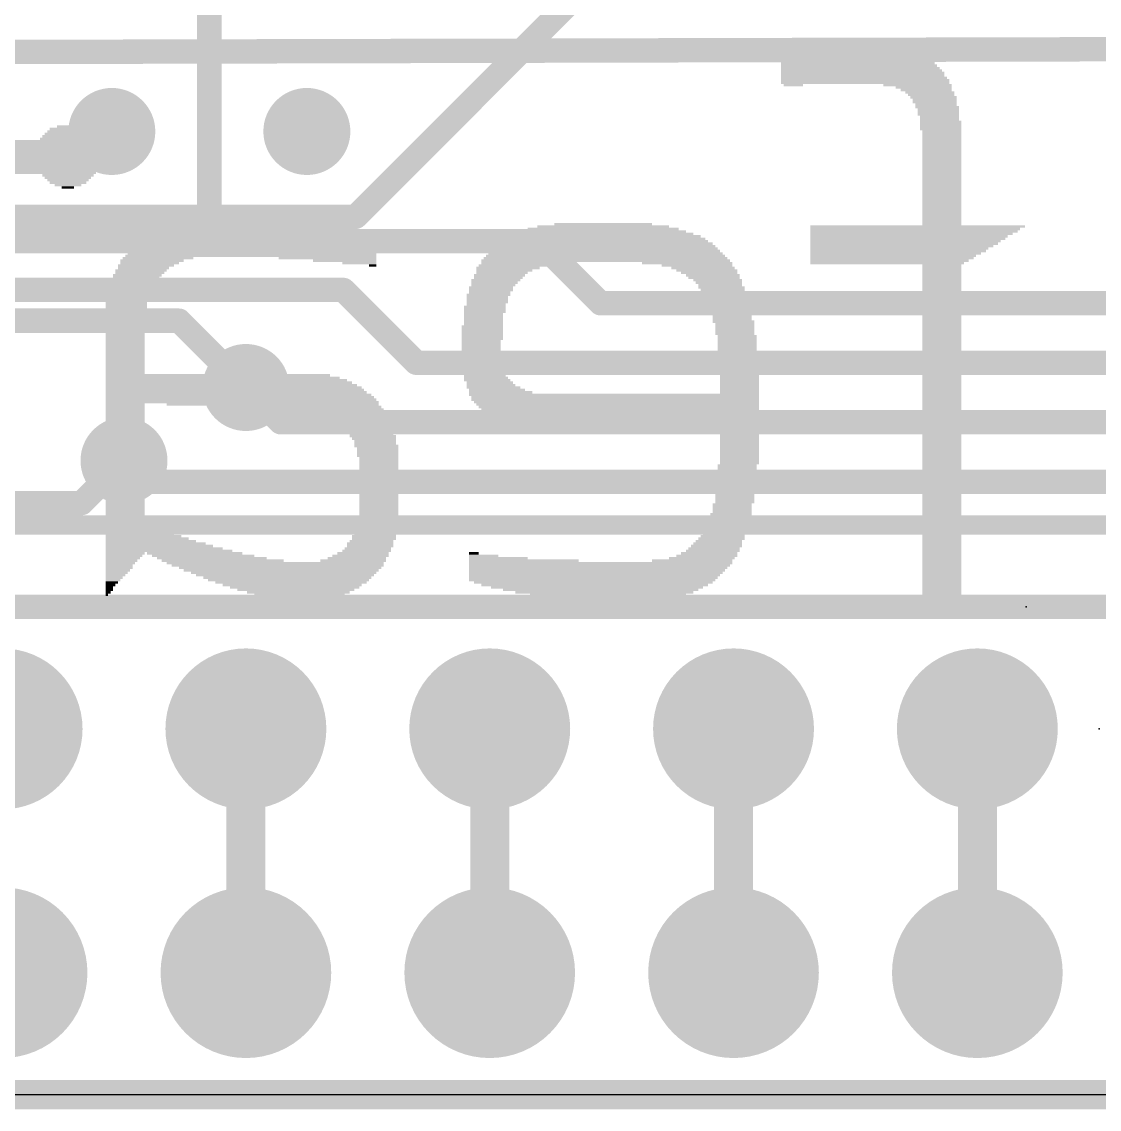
# Model space of a CAD drawing. Extents: x -0.2 to 51, y -0.2 to 23.
# Drawn here: x 14.17 to 25.4, y -0.15 to 11.18 of the extents above; entities that cross this region are included whole.
import ezdxf

# ---------------------------------------------------------------- set-up
doc = ezdxf.new("R2010")
doc.units = 0
for name, color, linetype in [('1', 12, 'CONTINUOUS'), ('16', 132, 'CONTINUOUS'), ('17', 110, 'CONTINUOUS'), ('18', 110, 'CONTINUOUS'), ('20', 53, 'CONTINUOUS'), ('21', 40, 'CONTINUOUS'), ('22', 6, 'CONTINUOUS'), ('23', 53, 'CONTINUOUS'), ('24', 53, 'CONTINUOUS')]:
    doc.layers.add(name, color=color, linetype=linetype)

# ---------------------------------------------------------------- blocks, each defined once
blk = doc.blocks.new('ROUNDP')
at = {"const_width": 0.5}
blk.add_lwpolyline([(0, -0.25, 1), (0, 0.25, 1), (0, -0.25)], format="xyb", dxfattribs=at)
blk = doc.blocks.new('RECT')
blk.add_solid([(-0.5, -0.5), (0.5, -0.5), (-0.5, 0.5), (0.5, 0.5)])
blk = doc.blocks.new('ROUNDV')
at = {"const_width": 0.5}
blk.add_lwpolyline([(0, -0.25, 1), (0, 0.25, 1), (0, -0.25)], format="xyb", dxfattribs=at)

msp = doc.modelspace()

# ---------------------------------------------------------------- linework, layer by layer
at = {"layer": '1'}
for points, const_width in [([(17.653, 9.144), (25.527, 17.018)], 0.254), ([(16.129, 14.351), (16.129, 9.144)], 0.254), ([(8.255, 9.144), (16.129, 9.144)], 0.254), ([(16.129, 9.144), (17.653, 9.144)], 0.254), ([(11.049, 8.062), (15.814, 8.062)], 0.254), ([(15.814, 8.062), (16.51, 7.366)], 0.254), ([(14.798, 6.162), (15.24, 6.604)], 0.254), ([(11.049, 6.162), (14.798, 6.162)], 0.254), ([(6.604, 5.08), (32.258, 5.08)], 0.254), ([(16.51, 1.27), (16.51, 3.81)], 0.4064), ([(19.05, 1.27), (19.05, 3.81)], 0.4064), ([(21.59, 1.27), (21.59, 3.81)], 0.4064), ([(24.13, 1.27), (24.13, 3.81)], 0.4064), ([(0, 0), (50.8, 0)], 0.3048)]:
    msp.add_lwpolyline(points, dxfattribs=dict(at, const_width=const_width))
for points, const_width in [([(16.129, 9.2075, 1), (16.129, 9.0805)], 0.127), ([(16.0655, 9.144, 1), (16.1925, 9.144)], 0.127), ([(16.129, 9.0805, 1), (16.129, 9.2075)], 0.127), ([(17.6081, 9.1889, 1), (17.6979, 9.0991)], 0.127), ([(17.653, 9.0805, 1), (17.653, 9.2075)], 0.127), ([(15.8589, 8.1069, 1), (15.7691, 8.0171)], 0.127), ([(15.814, 7.9985, 1), (15.814, 8.1255)], 0.127), ([(16.4651, 7.3211, 1), (16.5549, 7.4109)], 0.127), ([(15.2849, 6.5591, 1), (15.1951, 6.6489)], 0.127), ([(14.7531, 6.2069, 1), (14.8429, 6.1171)], 0.127), ([(14.798, 6.0985, 1), (14.798, 6.2255)], 0.127), ([(16.6116, 3.81, 1), (16.4084, 3.81)], 0.2032), ([(19.1516, 3.81, 1), (18.9484, 3.81)], 0.2032), ([(21.6916, 3.81, 1), (21.4884, 3.81)], 0.2032), ([(24.2316, 3.81, 1), (24.0284, 3.81)], 0.2032), ([(16.4084, 1.27, 1), (16.6116, 1.27)], 0.2032), ([(18.9484, 1.27, 1), (19.1516, 1.27)], 0.2032), ([(21.4884, 1.27, 1), (21.6916, 1.27)], 0.2032), ([(24.0284, 1.27, 1), (24.2316, 1.27)], 0.2032)]:
    msp.add_lwpolyline(points, format="xyb", dxfattribs=dict(at, const_width=const_width))
at = {"layer": '16'}
for points, const_width in [([(9.977, 10.851), (38.481, 10.922)], 0.254), ([(10.795, 8.89), (19.558, 8.89)], 0.254), ([(19.558, 8.89), (20.204, 8.244)], 0.254), ([(17.526, 8.382), (12.319, 8.382)], 0.254), ([(18.284, 7.624), (17.526, 8.382)], 0.254), ([(20.204, 8.244), (41.404, 8.244)], 0.254), ([(18.284, 7.624), (41.404, 7.624)], 0.254), ([(16.51, 7.366), (16.872, 7.004)], 0.254), ([(16.872, 7.004), (41.404, 7.004)], 0.254), ([(15.24, 6.604), (15.46, 6.384)], 0.254), ([(15.46, 6.384), (41.404, 6.384)], 0.254), ([(0, 0), (50.8, 0)], 0.3048)]:
    msp.add_lwpolyline(points, dxfattribs=dict(at, const_width=const_width))
at = {"layer": '16', "const_width": 0.127}
for points in [[(19.6029, 8.9349, 1), (19.5131, 8.8451)], [(19.558, 8.8265, 1), (19.558, 8.9535)], [(17.5709, 8.4269, 1), (17.4811, 8.3371)], [(17.526, 8.3185, 1), (17.526, 8.4455)], [(20.204, 8.3075, 1), (20.204, 8.1805)], [(20.1591, 8.1991, 1), (20.2489, 8.2889)], [(18.284, 7.6875, 1), (18.284, 7.5605)], [(18.2391, 7.5791, 1), (18.3289, 7.6689)], [(16.5549, 7.4109, 1), (16.4651, 7.3211)], [(16.872, 7.0675, 1), (16.872, 6.9405)], [(16.8271, 6.9591, 1), (16.9169, 7.0489)], [(15.2849, 6.6489, 1), (15.1951, 6.5591)], [(15.46, 6.4475, 1), (15.46, 6.3205)], [(15.4151, 6.3391, 1), (15.5049, 6.4289)]]:
    msp.add_lwpolyline(points, format="xyb", dxfattribs=at)
at = {"layer": '20'}
msp.add_line((2.54, 0), (48.26, 0), dxfattribs=at)
msp.add_line((2.54, 0), (48.26, 0), dxfattribs=at)
at = {"layer": '21', "const_width": 0.2032}
msp.add_lwpolyline([(43.434, 5.934), (13.434, 5.934)], dxfattribs=at)
at = {"layer": '23'}
msp.add_point((25.4, 3.81), dxfattribs=at)
at = {"layer": '24'}
msp.add_point((24.638, 5.08), dxfattribs=at)

# ---------------------------------------------------------------- block references
at = {"layer": '17', "xscale": 1.6764, "yscale": 1.6764, "rotation": 270}
for p in [(13.97, 3.81), (13.97, 3.81), (16.51, 3.81), (16.51, 3.81), (19.05, 3.81), (19.05, 3.81), (21.59, 3.81), (21.59, 3.81), (24.13, 3.81), (24.13, 3.81)]:
    msp.add_blockref('ROUNDP', p, dxfattribs=at)
at = {"layer": '17', "xscale": 1.778, "yscale": 1.778}
for p in [(13.97, 1.27), (13.97, 1.27), (16.51, 1.27), (16.51, 1.27), (19.05, 1.27), (19.05, 1.27), (21.59, 1.27), (21.59, 1.27), (24.13, 1.27), (24.13, 1.27)]:
    msp.add_blockref('ROUNDP', p, dxfattribs=at)
at = {"layer": '18', "xscale": 0.9064, "yscale": 0.9064}
for p in [(15.113, 10.033), (15.113, 10.033), (17.145, 10.033), (17.145, 10.033), (16.51, 7.366), (16.51, 7.366), (15.24, 6.604), (15.24, 6.604)]:
    msp.add_blockref('ROUNDV', p, dxfattribs=at)
at = {"layer": '22', "yscale": 0.0254, "rotation": 180}
for p, xscale in [((22.987, 10.8712), 0.9906), ((23.0378, 10.8966), 0.7366), ((23.114, 10.922), 0.2794), ((22.8727, 10.7696), 1.5748), ((22.8854, 10.795), 1.4986), ((22.9108, 10.8204), 1.3462), ((22.9489, 10.8458), 1.1684), ((22.8854, 10.7442), 1.6002), ((22.8981, 10.7188), 1.6256), ((22.9108, 10.6934), 1.651), ((22.9235, 10.668), 1.6764), ((22.9362, 10.6426), 1.7018), ((22.9362, 10.6172), 1.7018), ((22.9489, 10.5918), 1.7272), ((22.9616, 10.5664), 1.7526), ((22.9616, 10.541), 1.7526), ((22.2123, 10.5156), 0.2032), ((23.5077, 10.5156), 0.7112), ((23.5712, 10.4902), 0.5842), ((23.5966, 10.4648), 0.5334), ((23.6347, 10.4394), 0.508), ((23.6474, 10.414), 0.4826), ((23.6728, 10.3886), 0.4826), ((23.6855, 10.3632), 0.4572), ((23.6855, 10.3378), 0.4572), ((23.6982, 10.3124), 0.4318), ((23.7109, 10.287), 0.4572), ((23.7236, 10.2616), 0.4318), ((23.7236, 10.2362), 0.4318), ((23.7236, 10.2108), 0.4318), ((23.7363, 10.1854), 0.4064), ((14.6558, 10.0838), 0.2286), ((23.7363, 10.16), 0.4064), ((23.749, 10.1346), 0.4318), ((23.749, 10.1092), 0.4318), ((23.749, 10.0838), 0.4318), ((14.6431, 9.9568), 0.5588), ((14.6558, 9.9822), 0.5334), ((14.6558, 10.0076), 0.4826), ((14.6558, 10.033), 0.4318), ((14.6431, 10.0584), 0.3556), ((23.749, 10.0584), 0.4318), ((23.7617, 10.033), 0.4064), ((23.7617, 10.0076), 0.4064), ((23.7617, 9.9822), 0.4064), ((23.7617, 9.9568), 0.4064), ((12.8397, 9.9314), 4.2164), ((12.9032, 9.906), 4.0894), ((12.9794, 9.8806), 3.9878), ((13.0556, 9.8552), 3.8354), ((23.7617, 9.9314), 0.4064), ((23.7617, 9.906), 0.4064), ((23.7617, 9.8806), 0.4064), ((23.7617, 9.8552), 0.4064), ((13.0556, 9.8298), 3.8354), ((13.0556, 9.8044), 3.8354), ((13.2842, 9.779), 3.3782), ((13.3731, 9.7536), 3.2004), ((23.7617, 9.8298), 0.4064), ((23.7617, 9.8044), 0.4064), ((23.7617, 9.779), 0.4064), ((23.7617, 9.7536), 0.4064), ((13.4747, 9.7282), 2.9972), ((13.5763, 9.7028), 2.794), ((13.6906, 9.6774), 2.5654), ((13.8176, 9.652), 2.2606), ((13.9954, 9.6266), 1.905), ((23.7617, 9.7282), 0.4064), ((23.7617, 9.7028), 0.4064), ((23.7617, 9.6774), 0.4064), ((23.7617, 9.652), 0.4064), ((23.7617, 9.6266), 0.4064), ((14.2113, 9.6012), 1.4732), ((14.6558, 9.5758), 0.5334), ((14.6558, 9.5504), 0.4826), ((14.6558, 9.525), 0.4318), ((23.7617, 9.6012), 0.4064), ((23.7617, 9.5758), 0.4064), ((23.7617, 9.5504), 0.4064), ((23.7617, 9.525), 0.4064), ((14.6558, 9.4996), 0.381), ((14.6558, 9.4742), 0.2794), ((14.6558, 9.4488), 0.127), ((23.7617, 9.4996), 0.4064), ((23.7617, 9.4742), 0.4064), ((23.7617, 9.4488), 0.4064), ((23.7617, 9.4234), 0.4064), ((23.7617, 9.398), 0.4064), ((23.7617, 9.3726), 0.4064), ((23.7617, 9.3472), 0.4064), ((23.7617, 9.3218), 0.4064), ((23.7617, 9.2964), 0.4064), ((23.7617, 9.271), 0.4064), ((23.7617, 9.2456), 0.4064), ((23.7617, 9.2202), 0.4064), ((23.7617, 9.1948), 0.4064), ((23.7617, 9.1694), 0.4064), ((16.4338, 9.0678), 1.4478), ((16.3703, 9.0932), 1.1176), ((16.2814, 9.1186), 0.6858), ((20.2311, 9.0678), 1.016), ((23.7617, 9.144), 0.4064), ((23.7617, 9.1186), 0.4064), ((23.7617, 9.0932), 0.4064), ((23.7617, 9.0678), 0.4064), ((16.6497, 8.9408), 2.3876), ((16.6116, 8.9662), 2.2606), ((16.5862, 8.9916), 2.1082), ((16.5354, 9.017), 1.905), ((16.4846, 9.0424), 1.7018), ((20.2438, 8.9408), 2.0066), ((20.2438, 8.9662), 1.8542), ((20.2311, 8.9916), 1.7272), ((20.2311, 9.017), 1.5748), ((20.2311, 9.0424), 1.3716), ((23.5077, 9.0424), 2.2352), ((23.4823, 9.017), 2.1844), ((23.4696, 8.9916), 2.159), ((23.4442, 8.9662), 2.1082), ((23.4188, 8.9408), 2.0574), ((16.5989, 8.8392), 2.54), ((16.6116, 8.8646), 2.5146), ((16.6243, 8.89), 2.4892), ((16.6497, 8.9154), 2.4384), ((20.2565, 8.8392), 2.286), ((20.2565, 8.8646), 2.2352), ((20.2438, 8.89), 2.159), ((20.2565, 8.9154), 2.0828), ((23.4061, 8.9154), 2.032), ((23.3807, 8.89), 1.9812), ((23.368, 8.8646), 1.9558), ((23.3426, 8.8392), 1.905), ((15.5956, 8.7122), 0.7366), ((16.5608, 8.7376), 2.6162), ((16.5735, 8.7884), 2.5908), ((16.5735, 8.763), 2.5908), ((16.5862, 8.8138), 2.5654), ((17.3609, 8.7122), 1.016), ((20.2565, 8.7122), 2.54), ((20.2565, 8.7376), 2.4892), ((20.2438, 8.7884), 2.413), ((20.2565, 8.763), 2.4384), ((20.2438, 8.8138), 2.3622), ((23.3172, 8.8138), 1.8542), ((23.3045, 8.7884), 1.8288), ((23.2791, 8.763), 1.778), ((23.2537, 8.7376), 1.7272), ((23.241, 8.7122), 1.7018), ((15.4686, 8.636), 0.5842), ((15.4432, 8.6106), 0.5334), ((15.5321, 8.6868), 0.6604), ((15.5067, 8.6614), 0.6096), ((17.5387, 8.6868), 0.6604), ((17.6911, 8.6614), 0.3556), ((17.8308, 8.636), 0.0762), ((19.2405, 8.6106), 0.6604), ((19.2913, 8.636), 0.7112), ((20.2565, 8.6868), 2.5908), ((19.4056, 8.6614), 0.889), ((21.1074, 8.6614), 0.9398), ((21.209, 8.636), 0.7366), ((21.2725, 8.6106), 0.6604), ((23.2156, 8.6868), 1.651), ((23.1902, 8.6614), 1.6002), ((23.7617, 8.636), 0.4064), ((23.7617, 8.6106), 0.4064), ((15.3797, 8.5344), 0.508), ((15.367, 8.509), 0.4826), ((15.3543, 8.4836), 0.4572), ((15.4178, 8.5852), 0.5334), ((15.4051, 8.5598), 0.508), ((19.1135, 8.4836), 0.508), ((19.1516, 8.5344), 0.5334), ((19.1389, 8.509), 0.508), ((19.2024, 8.5852), 0.5842), ((19.177, 8.5598), 0.5334), ((21.3106, 8.5852), 0.635), ((21.336, 8.5598), 0.5842), ((21.3741, 8.5344), 0.5588), ((21.3868, 8.509), 0.5334), ((21.4249, 8.4836), 0.508), ((23.7617, 8.5852), 0.4064), ((23.7617, 8.5598), 0.4064), ((23.7617, 8.5344), 0.4064), ((23.7617, 8.509), 0.4064), ((23.7617, 8.4836), 0.4064), ((15.3035, 8.382), 0.4572), ((15.3289, 8.4582), 0.4572), ((15.3289, 8.4328), 0.4572), ((15.3162, 8.4074), 0.4318), ((19.0627, 8.4074), 0.4572), ((19.0627, 8.382), 0.4572), ((19.1008, 8.4582), 0.4826), ((19.0881, 8.4328), 0.4572), ((21.4376, 8.4582), 0.4826), ((21.4503, 8.4328), 0.4572), ((21.463, 8.4074), 0.4826), ((21.4757, 8.382), 0.4572), ((23.7617, 8.4582), 0.4064), ((23.7617, 8.4328), 0.4064), ((23.7617, 8.4074), 0.4064), ((23.7617, 8.382), 0.4064), ((15.2908, 8.3566), 0.4318), ((15.2908, 8.3312), 0.4318), ((15.2908, 8.3058), 0.4318), ((15.2781, 8.2804), 0.4064), ((19.0373, 8.3312), 0.4572), ((19.0246, 8.3058), 0.4318), ((19.0246, 8.2804), 0.4318), ((19.05, 8.3566), 0.4318), ((21.5011, 8.3566), 0.4572), ((21.5011, 8.3312), 0.4572), ((21.5138, 8.3058), 0.4318), ((21.5138, 8.2804), 0.4318), ((23.7617, 8.3566), 0.4064), ((23.7617, 8.3312), 0.4064), ((23.7617, 8.3058), 0.4064), ((23.7617, 8.2804), 0.4064), ((15.2654, 8.255), 0.4318), ((15.2654, 8.2296), 0.4318), ((15.2654, 8.2042), 0.4318), ((15.2527, 8.1788), 0.4064), ((15.2527, 8.1534), 0.4064), ((18.9992, 8.2042), 0.4318), ((18.9992, 8.1788), 0.4318), ((18.9992, 8.1534), 0.4318), ((19.0246, 8.255), 0.4318), ((19.0119, 8.2296), 0.4064), ((21.5392, 8.255), 0.4318), ((21.5392, 8.2296), 0.4318), ((21.5519, 8.2042), 0.4064), ((21.5646, 8.1788), 0.4318), ((21.5646, 8.1534), 0.4318), ((23.7617, 8.255), 0.4064), ((23.7617, 8.2296), 0.4064), ((23.7617, 8.2042), 0.4064), ((23.7617, 8.1788), 0.4064), ((23.7617, 8.1534), 0.4064), ((15.2527, 8.128), 0.4064), ((15.2527, 8.1026), 0.4064), ((15.2527, 8.0772), 0.4064), ((15.2527, 8.0518), 0.4064), ((18.9865, 8.128), 0.4064), ((18.9865, 8.1026), 0.4064), ((18.9865, 8.0772), 0.4064), ((18.9865, 8.0518), 0.4064), ((21.5773, 8.128), 0.4064), ((21.5773, 8.1026), 0.4064), ((21.5773, 8.0772), 0.4064), ((21.59, 8.0518), 0.4318), ((23.7617, 8.128), 0.4064), ((23.7617, 8.1026), 0.4064), ((23.7617, 8.0772), 0.4064), ((23.7617, 8.0518), 0.4064), ((15.2527, 8.0264), 0.4064), ((15.2527, 8.001), 0.4064), ((15.2527, 7.9756), 0.4064), ((15.2527, 7.9502), 0.4064), ((15.2527, 7.9248), 0.4064), ((18.9738, 8.001), 0.4318), ((18.9738, 7.9756), 0.4318), ((18.9738, 7.9502), 0.4318), ((18.9738, 7.9248), 0.4318), ((18.9865, 8.0264), 0.4064), ((21.6027, 8.0264), 0.4064), ((21.6027, 8.001), 0.4064), ((21.6027, 7.9756), 0.4064), ((21.6027, 7.9502), 0.4064), ((21.6027, 7.9248), 0.4064), ((23.7617, 8.0264), 0.4064), ((23.7617, 8.001), 0.4064), ((23.7617, 7.9756), 0.4064), ((23.7617, 7.9502), 0.4064), ((23.7617, 7.9248), 0.4064), ((15.2527, 7.8994), 0.4064), ((15.2527, 7.874), 0.4064), ((15.2527, 7.8486), 0.4064), ((15.2527, 7.8232), 0.4064), ((18.9738, 7.8994), 0.4318), ((18.9738, 7.874), 0.4318), ((18.9611, 7.8486), 0.4064), ((18.9611, 7.8232), 0.4064), ((21.6281, 7.8994), 0.4064), ((21.6281, 7.874), 0.4064), ((21.6281, 7.8486), 0.4064), ((21.6281, 7.8232), 0.4064), ((23.7617, 7.8994), 0.4064), ((23.7617, 7.874), 0.4064), ((23.7617, 7.8486), 0.4064), ((23.7617, 7.8232), 0.4064), ((15.2527, 7.7978), 0.4064), ((15.2527, 7.7724), 0.4064), ((15.2527, 7.747), 0.4064), ((15.2527, 7.7216), 0.4064), ((15.2527, 7.6962), 0.4064), ((18.9611, 7.7978), 0.4064), ((18.9611, 7.7724), 0.4064), ((18.9611, 7.747), 0.4064), ((18.9611, 7.7216), 0.4064), ((18.9611, 7.6962), 0.4064), ((21.6281, 7.7978), 0.4064), ((21.6281, 7.7724), 0.4064), ((21.6281, 7.747), 0.4064), ((21.6281, 7.7216), 0.4064), ((21.6281, 7.6962), 0.4064), ((23.7617, 7.7978), 0.4064), ((23.7617, 7.7724), 0.4064), ((23.7617, 7.747), 0.4064), ((23.7617, 7.7216), 0.4064), ((23.7617, 7.6962), 0.4064), ((15.2527, 7.6708), 0.4064), ((15.2527, 7.6454), 0.4064), ((15.2527, 7.62), 0.4064), ((15.2527, 7.5946), 0.4064), ((18.9611, 7.6708), 0.4064), ((18.9738, 7.6454), 0.4318), ((18.9738, 7.62), 0.4318), ((18.9738, 7.5946), 0.4318), ((21.6408, 7.6708), 0.4318), ((21.6408, 7.6454), 0.4318), ((21.6535, 7.62), 0.4064), ((21.6535, 7.5946), 0.4064), ((23.7617, 7.6708), 0.4064), ((23.7617, 7.6454), 0.4064), ((23.7617, 7.62), 0.4064), ((23.7617, 7.5946), 0.4064), ((15.2527, 7.5692), 0.4064), ((15.2527, 7.5438), 0.4064), ((15.2527, 7.5184), 0.4064), ((16.2179, 7.493), 2.3368), ((16.2687, 7.4676), 2.4384), ((18.9738, 7.5692), 0.4318), ((18.9738, 7.5438), 0.4318), ((18.9992, 7.5184), 0.4318), ((18.9992, 7.493), 0.4318), ((19.0119, 7.4676), 0.4572), ((21.6535, 7.5692), 0.4064), ((21.6535, 7.5438), 0.4064), ((21.6535, 7.5184), 0.4064), ((21.6535, 7.493), 0.4064), ((21.6535, 7.4676), 0.4064), ((23.7617, 7.5692), 0.4064), ((23.7617, 7.5438), 0.4064), ((23.7617, 7.5184), 0.4064), ((23.7617, 7.493), 0.4064), ((23.7617, 7.4676), 0.4064), ((16.3068, 7.4422), 2.5146), ((16.3322, 7.4168), 2.5654), ((16.3576, 7.3914), 2.6162), ((16.383, 7.366), 2.667), ((19.0246, 7.4422), 0.4826), ((19.05, 7.4168), 0.4826), ((19.0627, 7.3914), 0.508), ((19.0881, 7.366), 0.5588), ((21.6535, 7.4422), 0.4064), ((21.6535, 7.4168), 0.4064), ((21.6535, 7.3914), 0.4064), ((21.6535, 7.366), 0.4064), ((23.7617, 7.4422), 0.4064), ((23.7617, 7.4168), 0.4064), ((23.7617, 7.3914), 0.4064), ((23.7617, 7.366), 0.4064), ((16.3957, 7.3406), 2.6924), ((16.4084, 7.3152), 2.7178), ((16.4338, 7.2898), 2.7686), ((16.4465, 7.2644), 2.794), ((16.4592, 7.239), 2.8194), ((19.1262, 7.3406), 0.5842), ((19.1643, 7.3152), 0.6604), ((20.3454, 7.2898), 3.0226), ((20.3581, 7.2644), 2.9972), ((20.3581, 7.239), 2.9972), ((21.6535, 7.3406), 0.4064), ((21.6535, 7.3152), 0.4064), ((23.7617, 7.3406), 0.4064), ((23.7617, 7.3152), 0.4064), ((23.7617, 7.2898), 0.4064), ((23.7617, 7.2644), 0.4064), ((23.7617, 7.239), 0.4064), ((16.4719, 7.2136), 2.8448), ((15.2527, 7.1882), 0.4064), ((15.2527, 7.1628), 0.4064), ((15.2527, 7.1374), 0.4064), ((16.7894, 7.1882), 2.2098), ((17.018, 7.1628), 1.8034), ((17.2339, 7.1374), 1.4224), ((20.3708, 7.2136), 2.9718), ((20.3835, 7.1882), 2.9464), ((20.3962, 7.1628), 2.921), ((20.4089, 7.1374), 2.8956), ((23.7617, 7.2136), 0.4064), ((23.7617, 7.1882), 0.4064), ((23.7617, 7.1628), 0.4064), ((23.7617, 7.1374), 0.4064), ((15.2527, 7.112), 0.4064), ((15.2527, 7.0866), 0.4064), ((15.2527, 7.0612), 0.4064), ((15.2527, 7.0358), 0.4064), ((17.4371, 7.112), 1.016), ((17.6022, 7.0866), 0.7366), ((17.6657, 7.0612), 0.6604), ((17.7038, 7.0358), 0.5842), ((20.4216, 7.112), 2.8702), ((20.4343, 7.0866), 2.8448), ((20.447, 7.0612), 2.8194), ((20.4597, 7.0358), 2.794), ((23.7617, 7.112), 0.4064), ((23.7617, 7.0866), 0.4064), ((23.7617, 7.0612), 0.4064), ((23.7617, 7.0358), 0.4064), ((15.2527, 7.0104), 0.4064), ((15.2527, 6.985), 0.4064), ((15.2527, 6.9596), 0.4064), ((15.2527, 6.9342), 0.4064), ((15.2527, 6.9088), 0.4064), ((17.7292, 7.0104), 0.5842), ((17.7546, 6.985), 0.5334), ((17.7673, 6.9596), 0.508), ((17.7927, 6.9342), 0.508), ((17.8054, 6.9088), 0.4826), ((20.4851, 7.0104), 2.7432), ((20.5105, 6.985), 2.6924), ((20.5486, 6.9596), 2.6162), ((20.5867, 6.9342), 2.54), ((20.6502, 6.9088), 2.413), ((23.7617, 7.0104), 0.4064), ((23.7617, 6.985), 0.4064), ((23.7617, 6.9596), 0.4064), ((23.7617, 6.9342), 0.4064), ((23.7617, 6.9088), 0.4064), ((15.2527, 6.8834), 0.4064), ((15.2527, 6.858), 0.4064), ((15.2527, 6.8326), 0.4064), ((15.2527, 6.8072), 0.4064), ((17.8181, 6.8834), 0.4572), ((17.8308, 6.858), 0.4826), ((17.8435, 6.8326), 0.4572), ((17.8562, 6.8072), 0.4318), ((21.6535, 6.8834), 0.4064), ((21.6535, 6.858), 0.4064), ((21.6535, 6.8326), 0.4064), ((21.6535, 6.8072), 0.4064), ((23.7617, 6.8834), 0.4064), ((23.7617, 6.858), 0.4064), ((23.7617, 6.8326), 0.4064), ((23.7617, 6.8072), 0.4064), ((15.2527, 6.7818), 0.4064), ((15.2527, 6.7564), 0.4064), ((15.2527, 6.731), 0.4064), ((15.2527, 6.7056), 0.4064), ((15.2527, 6.6802), 0.4064), ((17.8562, 6.7818), 0.4318), ((17.8689, 6.7564), 0.4572), ((17.8816, 6.731), 0.4318), ((17.8816, 6.7056), 0.4318), ((17.8816, 6.6802), 0.4318), ((21.6535, 6.7818), 0.4064), ((21.6535, 6.7564), 0.4064), ((21.6535, 6.731), 0.4064), ((21.6535, 6.7056), 0.4064), ((21.6535, 6.6802), 0.4064), ((23.7617, 6.7818), 0.4064), ((23.7617, 6.7564), 0.4064), ((23.7617, 6.731), 0.4064), ((23.7617, 6.7056), 0.4064), ((23.7617, 6.6802), 0.4064), ((15.2527, 6.6548), 0.4064), ((15.2527, 6.6294), 0.4064), ((15.2527, 6.604), 0.4064), ((15.2527, 6.5786), 0.4064), ((17.8816, 6.6548), 0.4318), ((17.8943, 6.6294), 0.4064), ((17.8943, 6.604), 0.4064), ((17.8943, 6.5786), 0.4064), ((21.6535, 6.6548), 0.4064), ((21.6535, 6.6294), 0.4064), ((21.6535, 6.604), 0.4064), ((21.6535, 6.5786), 0.4064), ((23.7617, 6.6548), 0.4064), ((23.7617, 6.6294), 0.4064), ((23.7617, 6.604), 0.4064), ((23.7617, 6.5786), 0.4064), ((15.2527, 6.5532), 0.4064), ((15.2527, 6.5278), 0.4064), ((15.2527, 6.5024), 0.4064), ((15.2527, 6.477), 0.4064), ((15.2527, 6.4516), 0.4064), ((17.8943, 6.5532), 0.4064), ((17.8943, 6.5278), 0.4064), ((17.8943, 6.5024), 0.4064), ((17.8943, 6.477), 0.4064), ((17.8943, 6.4516), 0.4064), ((21.6281, 6.5532), 0.4064), ((21.6281, 6.5278), 0.4064), ((21.6281, 6.5024), 0.4064), ((21.6281, 6.477), 0.4064), ((21.6281, 6.4516), 0.4064), ((23.7617, 6.5532), 0.4064), ((23.7617, 6.5278), 0.4064), ((23.7617, 6.5024), 0.4064), ((23.7617, 6.477), 0.4064), ((23.7617, 6.4516), 0.4064), ((15.2527, 6.4262), 0.4064), ((15.2527, 6.4008), 0.4064), ((15.2527, 6.3754), 0.4064), ((15.2527, 6.35), 0.4064), ((17.8943, 6.4262), 0.4064), ((17.8943, 6.4008), 0.4064), ((17.8943, 6.3754), 0.4064), ((17.8943, 6.35), 0.4064), ((21.6281, 6.4262), 0.4064), ((21.6281, 6.4008), 0.4064), ((21.6281, 6.3754), 0.4064), ((21.6281, 6.35), 0.4064), ((23.7617, 6.4262), 0.4064), ((23.7617, 6.4008), 0.4064), ((23.7617, 6.3754), 0.4064), ((23.7617, 6.35), 0.4064), ((15.2527, 6.3246), 0.4064), ((15.2527, 6.2992), 0.4064), ((15.2527, 6.2738), 0.4064), ((15.2527, 6.2484), 0.4064), ((15.2527, 6.223), 0.4064), ((17.8943, 6.3246), 0.4064), ((17.8943, 6.2992), 0.4064), ((17.8943, 6.2738), 0.4064), ((17.8943, 6.2484), 0.4064), ((17.8943, 6.223), 0.4064), ((21.6027, 6.2992), 0.4064), ((21.6027, 6.2738), 0.4064), ((21.6027, 6.2484), 0.4064), ((21.6027, 6.223), 0.4064), ((21.6281, 6.3246), 0.4064), ((23.7617, 6.3246), 0.4064), ((23.7617, 6.2992), 0.4064), ((23.7617, 6.2738), 0.4064), ((23.7617, 6.2484), 0.4064), ((23.7617, 6.223), 0.4064), ((15.2527, 6.1976), 0.4064), ((15.2527, 6.1722), 0.4064), ((15.2527, 6.1468), 0.4064), ((15.2527, 6.1214), 0.4064), ((17.8943, 6.1976), 0.4064), ((17.8943, 6.1722), 0.4064), ((17.8943, 6.1468), 0.4064), ((17.8943, 6.1214), 0.4064), ((21.5773, 6.1468), 0.4064), ((21.5773, 6.1214), 0.4064), ((21.6027, 6.1976), 0.4064), ((21.6027, 6.1722), 0.4064), ((23.7617, 6.1976), 0.4064), ((23.7617, 6.1722), 0.4064), ((23.7617, 6.1468), 0.4064), ((23.7617, 6.1214), 0.4064), ((15.2527, 6.096), 0.4064), ((15.2527, 6.0706), 0.4064), ((15.2527, 6.0452), 0.4064), ((15.2527, 6.0198), 0.4064), ((15.2527, 5.9944), 0.4064), ((17.8943, 6.096), 0.4064), ((17.8943, 6.0706), 0.4064), ((17.8943, 6.0452), 0.4064), ((17.8943, 6.0198), 0.4064), ((17.8943, 5.9944), 0.4064), ((21.5646, 6.0452), 0.4318), ((21.5519, 6.0198), 0.4064), ((21.5519, 5.9944), 0.4064), ((21.5773, 6.096), 0.4064), ((21.5773, 6.0706), 0.4064), ((23.7617, 6.096), 0.4064), ((23.7617, 6.0706), 0.4064), ((23.7617, 6.0452), 0.4064), ((23.7617, 6.0198), 0.4064), ((23.7617, 5.9944), 0.4064), ((15.2527, 5.969), 0.4064), ((15.2527, 5.9436), 0.4064), ((15.2908, 5.9182), 0.4826), ((15.3289, 5.8928), 0.5588), ((17.8816, 5.969), 0.4318), ((17.8816, 5.9436), 0.4318), ((17.8816, 5.9182), 0.4318), ((17.8816, 5.8928), 0.4318), ((21.5138, 5.9182), 0.4318), ((21.5138, 5.8928), 0.4318), ((21.5392, 5.969), 0.4318), ((21.5392, 5.9436), 0.4318), ((23.7617, 5.969), 0.4064), ((23.7617, 5.9436), 0.4064), ((23.7617, 5.9182), 0.4064), ((23.7617, 5.8928), 0.4064), ((15.367, 5.8674), 0.635), ((15.4051, 5.842), 0.7112), ((15.4432, 5.8166), 0.7874), ((15.4813, 5.7912), 0.8636), ((15.5194, 5.7658), 0.9398), ((17.8181, 5.7658), 0.4572), ((17.8435, 5.8166), 0.4572), ((17.8435, 5.7912), 0.4572), ((17.8562, 5.8674), 0.4318), ((17.8562, 5.842), 0.4318), ((21.4376, 5.7658), 0.4826), ((21.463, 5.7912), 0.4826), ((21.4757, 5.8166), 0.4572), ((21.5011, 5.8674), 0.4572), ((21.4884, 5.842), 0.4318), ((23.7617, 5.8674), 0.4064), ((23.7617, 5.842), 0.4064), ((23.7617, 5.8166), 0.4064), ((23.7617, 5.7912), 0.4064), ((23.7617, 5.7658), 0.4064), ((15.5702, 5.7404), 1.0414), ((15.6083, 5.715), 1.1176), ((15.6591, 5.6896), 1.2192), ((15.7099, 5.6642), 1.3208), ((17.7673, 5.6642), 0.508), ((17.78, 5.6896), 0.4826), ((17.8054, 5.7404), 0.4826), ((17.8054, 5.715), 0.4826), ((21.3741, 5.6642), 0.5588), ((21.3868, 5.6896), 0.5334), ((21.4122, 5.715), 0.5334), ((21.4249, 5.7404), 0.508), ((23.7617, 5.7404), 0.4064), ((23.7617, 5.715), 0.4064), ((23.7617, 5.6896), 0.4064), ((23.7617, 5.6642), 0.4064), ((15.2527, 5.6388), 0.4064), ((15.24, 5.6134), 0.381), ((15.2273, 5.588), 0.3556), ((15.2146, 5.5626), 0.3302), ((15.9766, 5.6388), 0.9906), ((16.0655, 5.6134), 1.0668), ((16.1544, 5.588), 1.143), ((16.2687, 5.5626), 1.27), ((17.6276, 5.5626), 0.6858), ((17.6657, 5.588), 0.6096), ((17.7038, 5.6134), 0.5842), ((17.7292, 5.6388), 0.5334), ((18.8849, 5.6388), 0.1016), ((18.9865, 5.6134), 0.3048), ((19.1389, 5.588), 0.6096), ((19.4056, 5.5626), 1.143), ((21.1582, 5.5626), 0.8382), ((21.2598, 5.588), 0.6858), ((21.3106, 5.6134), 0.635), ((21.336, 5.6388), 0.5842), ((23.7617, 5.6388), 0.4064), ((23.7617, 5.6134), 0.4064), ((23.7617, 5.588), 0.4064), ((23.7617, 5.5626), 0.4064), ((15.2019, 5.5372), 0.3048), ((15.1892, 5.5118), 0.2794), ((15.1892, 5.4864), 0.2794), ((15.1765, 5.461), 0.254), ((15.1638, 5.4356), 0.2286), ((16.8148, 5.5372), 2.2606), ((16.8402, 5.5118), 2.2098), ((16.8656, 5.4864), 2.1082), ((16.8783, 5.461), 2.032), ((16.9037, 5.4356), 1.9304), ((20.2057, 5.5372), 2.7432), ((20.193, 5.5118), 2.7178), ((20.1803, 5.4864), 2.6924), ((20.1676, 5.461), 2.667), ((20.1549, 5.4356), 2.6416), ((23.7617, 5.5372), 0.4064), ((23.7617, 5.5118), 0.4064), ((23.7617, 5.4864), 0.4064), ((23.7617, 5.461), 0.4064), ((23.7617, 5.4356), 0.4064), ((15.1511, 5.4102), 0.2032), ((15.1384, 5.3848), 0.1778), ((15.1257, 5.3594), 0.1524), ((15.113, 5.334), 0.127), ((16.9164, 5.4102), 1.8542), ((16.9418, 5.3848), 1.7526), ((16.9545, 5.3594), 1.6764), ((16.9799, 5.334), 1.5748), ((20.1422, 5.4102), 2.6162), ((20.1295, 5.3848), 2.5908), ((20.1168, 5.3594), 2.5654), ((20.1295, 5.334), 2.4892), ((23.7617, 5.4102), 0.4064), ((23.7617, 5.3848), 0.4064), ((23.7617, 5.3594), 0.4064), ((23.7617, 5.334), 0.4064), ((15.1003, 5.3086), 0.1016), ((15.0876, 5.2832), 0.0762), ((15.0876, 5.2578), 0.0762), ((15.0749, 5.2324), 0.0508), ((15.0622, 5.207), 0.0254), ((16.9926, 5.3086), 1.4478), ((17.018, 5.2832), 1.3462), ((17.0307, 5.2578), 1.2192), ((17.0561, 5.2324), 1.0668), ((17.0688, 5.207), 0.9398), ((20.1422, 5.3086), 2.3622), ((20.1676, 5.2832), 2.2098), ((20.2057, 5.2578), 2.032), ((20.2438, 5.2324), 1.8542), ((20.2819, 5.207), 1.6256), ((23.7617, 5.3086), 0.4064), ((23.7617, 5.2832), 0.4064), ((23.7617, 5.2578), 0.4064), ((23.7617, 5.2324), 0.4064), ((23.7617, 5.207), 0.4064), ((17.0942, 5.1816), 0.7366), ((17.1069, 5.1562), 0.508), ((20.3327, 5.1816), 1.3208), ((20.4089, 5.1562), 0.9144), ((23.7617, 5.1816), 0.4064)]:
    msp.add_blockref('RECT', p, dxfattribs=dict(at, xscale=xscale))

doc.saveas('drawing.dxf')
